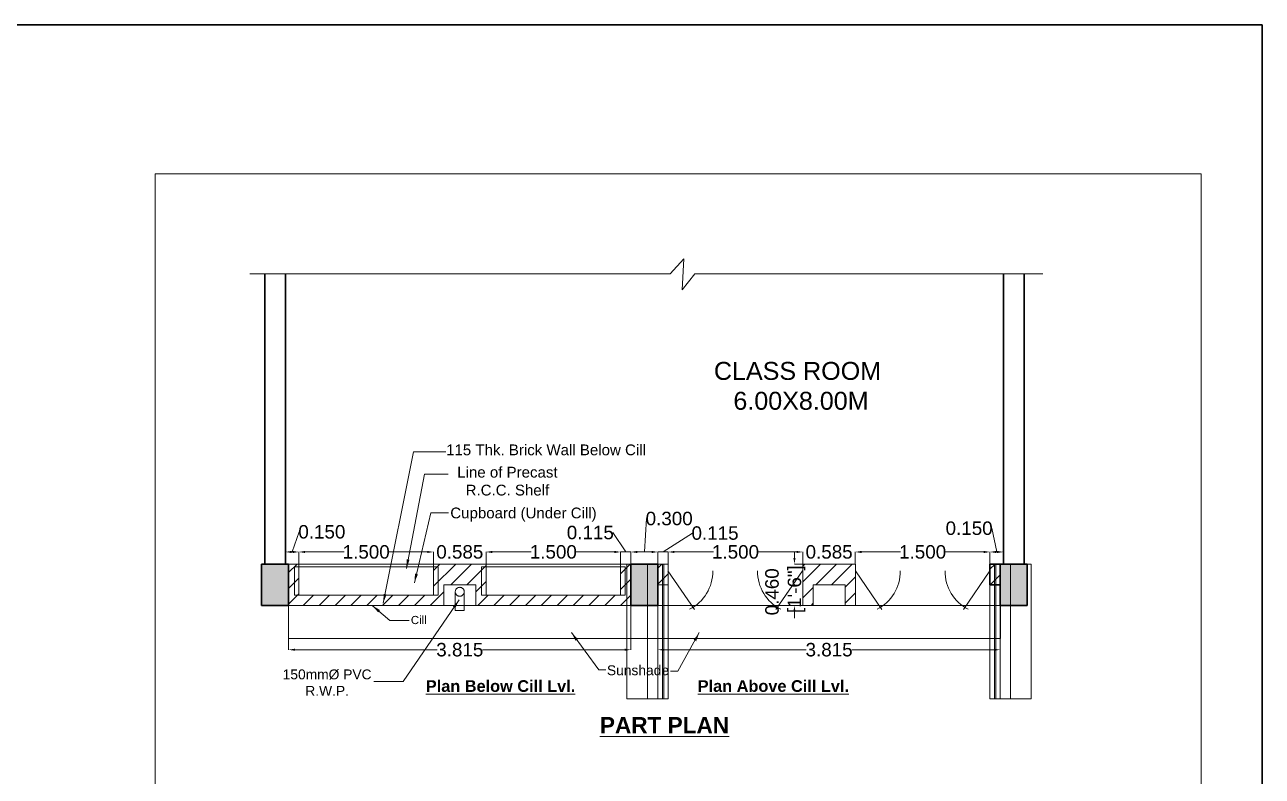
# Model space of a CAD drawing. Header units: millimetres. Extents: x 1898 to 3725, y 783 to 1532.
# Drawn here: x 3065.9 to 3079.69, y 1058.07 to 1066.45 of the extents above; entities that cross this region are included whole.
import ezdxf

# ---------------------------------------------------------------- set-up
doc = ezdxf.new("R2010")
doc.units = ezdxf.units.MM
doc.linetypes.add('DASHED', pattern=[0.75, 0.5, -0.25])
doc.layers.get('0').update_dxf_attribs({"lineweight": 20})
doc.layers.get('Defpoints').update_dxf_attribs({"lineweight": 15})
for name, color, linetype, lineweight in [('CLL LEV.', 15, 'Continuous', 18), ('Column', 251, 'Continuous', 30), ('Column Hatch', 253, 'Continuous', 13), ('DIM', 6, 'Continuous', 18), ('Dotted', 23, 'DASHED', 15), ('E6', 254, 'Continuous', 15), ('Hatch', 43, 'Continuous', 13), ('Hidden', 30, 'DASHED', 18), ('TEXT', 7, 'Continuous', 15), ('Wall', 7, 'Continuous', 30), ('Window', 150, 'Continuous', 15), ('Window-Wall', 7, 'Continuous', 18)]:
    doc.layers.add(name, color=color, linetype=linetype, lineweight=lineweight)
doc.styles.add('DIM', font='arial.ttf', dxfattribs={"height": 0.5})
doc.styles.add('dim-stylus bt', font='arial.ttf')
doc.styles.add('Tabrej', font='arial.ttf')
doc.dimstyles.new('Copy of 1  100 SMALL', dxfattribs={"dimscale": 100, "dimtxt": 4.5, "dimasz": 3, "dimexe": 1.5, "dimexo": 0, "dimgap": 1, "dimtad": 1, "dimdec": 0, "dimzin": 0, "dimdsep": 46, "dimtxsty": 'dim-stylus bt', "dimblk": 'ARCHTICK', "dimcen": 0, "dimdle": 1.5, "dimclrd": 256, "dimclre": 256, "dimclrt": 7, "dimadec": 0, "dimazin": 0, "dimtfac": 0.7, "dimtdec": 0, "dimtofl": 0, "dimtmove": 2, "dimatfit": 3, "dimfxl": 0, "dimtolj": 1, "dimtzin": 0, "dimlwd": 15, "dimlwe": 15, "dimarcsym": 0})
doc.dimstyles.new('Tabrej', dxfattribs={"dimtxt": 4, "dimasz": 0.45, "dimexe": 0.18, "dimexo": 0.0625, "dimgap": 0.09, "dimtad": 0, "dimdec": 3, "dimzin": 0, "dimdsep": 46, "dimtxsty": 'Tabrej', "dimcen": 0, "dimclrd": 256, "dimclre": 256, "dimclrt": 7, "dimaunit": 1, "dimadec": 3, "dimazin": 0, "dimtfac": 1, "dimtdec": 3, "dimtofl": 0, "dimtmove": 0, "dimatfit": 3, "dimfxl": 0, "dimtolj": 1, "dimtzin": 0, "dimlwd": -1, "dimlwe": -1, "dimarcsym": 0})
pattern_1 = [(45, (-3161.71788, 1657.24863), (-0.0883883476, 0.0883883476), [])]

# ---------------------------------------------------------------- blocks, each defined once
blk = doc.blocks.new('COLUMN 546')
at = {"layer": 'Hatch'}
h = blk.add_hatch(color=0, dxfattribs=at)
h.dxf.hatch_style = 1
h.paths.add_polyline_path([(0, 0), (0.3, 0), (0.3, 0.46), (0, 0.46)])
at = {"layer": 'Column'}
for p, q in [((0.3, 0.46), (0, 0.46)), ((0, 0.46), (0, 0)), ((0.3, 0), (0.3, 0.46)), ((0, 0), (0.3, 0))]:
    blk.add_line(p, q, dxfattribs=at)
blk = doc.blocks.new('WINDOW 1')
at = {"layer": 'CLL LEV.'}
for p, q in [((-0.23, 0), (-0.46, 0)), ((-0.46, 0), (-0.46, -1.5)), ((-0.46, -1.5), (-0.23, -1.5))]:
    blk.add_line(p, q, dxfattribs=at)
at = {"layer": 'Window'}
for p, q in [((-0.065, 0), (-0.065, -1.5)), ((-0.05, -1.5), (-0.05, 0))]:
    blk.add_line(p, q, dxfattribs=at)
at = {"layer": 'Window-Wall'}
for p, q in [((0, 0), (-0.23, 0)), ((-0.23, 0), (-0.23, -1.5)), ((-0.115, 0), (-0.115, -1.5)), ((0, -1.5), (0, 0)), ((-0.23, -1.5), (0, -1.5))]:
    blk.add_line(p, q, dxfattribs=at)
blk = doc.blocks.new('*D611')
at = {"layer": 'Defpoints', "color": 0, "lineweight": 15, "ltscale": 0.05, "transparency": 16777216}
for p in [(3074.572, 1060.569), (3073.072, 1060.433), (3074.572, 1060.433)]:
    blk.add_point(p, dxfattribs=at)
at = {"layer": 'DIM', "ltscale": 0.05, "transparency": 16777216}
for p, q in [((3073.072, 1060.433), (3073.072, 1060.569)), ((3073.142, 1060.569), (3073.577, 1060.569)), ((3074.502, 1060.569), (3074.068, 1060.569)), ((3074.572, 1060.433), (3074.572, 1060.569))]:
    blk.add_line(p, q, dxfattribs=at)
at = {"layer": 'DIM', "lineweight": 15, "ltscale": 0.05, "transparency": 16777216}
for points in [[(3073.142, 1060.581), (3073.142, 1060.557), (3073.072, 1060.569)], [(3074.502, 1060.581), (3074.502, 1060.557), (3074.572, 1060.569)]]:
    blk.add_solid(points, dxfattribs=at)
at = {"layer": 'DIM', "color": 7, "ltscale": 0.05, "transparency": 16777216, "insert": (3073.822, 1060.569), "char_height": 0.15, "attachment_point": 5, "style": 'Tabrej'}
blk.add_mtext('\\A1;1.500', dxfattribs=at)
blk = doc.blocks.new('*D612')
at = {"layer": 'Defpoints', "color": 0, "lineweight": 15, "ltscale": 0.05, "transparency": 16777216}
for p in [(3076.657, 1060.569), (3075.157, 1060.433), (3076.657, 1060.433)]:
    blk.add_point(p, dxfattribs=at)
at = {"layer": 'DIM', "ltscale": 0.05, "transparency": 16777216}
for p, q in [((3075.157, 1060.433), (3075.157, 1060.569)), ((3075.227, 1060.569), (3075.662, 1060.569)), ((3076.587, 1060.569), (3076.153, 1060.569)), ((3076.657, 1060.433), (3076.657, 1060.569))]:
    blk.add_line(p, q, dxfattribs=at)
at = {"layer": 'DIM', "lineweight": 15, "ltscale": 0.05, "transparency": 16777216}
for points in [[(3075.227, 1060.581), (3075.227, 1060.557), (3075.157, 1060.569)], [(3076.587, 1060.581), (3076.587, 1060.557), (3076.657, 1060.569)]]:
    blk.add_solid(points, dxfattribs=at)
at = {"layer": 'DIM', "color": 7, "ltscale": 0.05, "transparency": 16777216, "insert": (3075.907, 1060.569), "char_height": 0.15, "attachment_point": 5, "style": 'Tabrej'}
blk.add_mtext('\\A1;1.500', dxfattribs=at)
blk = doc.blocks.new('*D613')
at = {"layer": 'Defpoints', "color": 0, "lineweight": 15, "ltscale": 0.05, "transparency": 16777216}
for p in [(3074.572, 1060.569), (3075.157, 1060.569), (3075.157, 1060.569)]:
    blk.add_point(p, dxfattribs=at)
at = {"layer": 'DIM', "ltscale": 0.05, "transparency": 16777216}
for p, q in [((3074.502, 1060.569), (3074.432, 1060.569)), ((3075.227, 1060.569), (3075.297, 1060.569))]:
    blk.add_line(p, q, dxfattribs=at)
at = {"layer": 'DIM', "lineweight": 15, "ltscale": 0.05, "transparency": 16777216}
for points in [[(3074.502, 1060.581), (3074.502, 1060.557), (3074.572, 1060.569)], [(3075.227, 1060.581), (3075.227, 1060.557), (3075.157, 1060.569)]]:
    blk.add_solid(points, dxfattribs=at)
at = {"layer": 'DIM', "color": 7, "ltscale": 0.05, "transparency": 16777216, "insert": (3074.865, 1060.569), "char_height": 0.15, "attachment_point": 5, "style": 'Tabrej'}
blk.add_mtext('\\A1;0.585', dxfattribs=at)
blk = doc.blocks.new('*D614')
at = {"layer": 'Defpoints', "color": 0, "lineweight": 15, "ltscale": 0.05, "transparency": 16777216}
for p in [(3070.457, 1060.569), (3068.957, 1060.433), (3070.457, 1060.433)]:
    blk.add_point(p, dxfattribs=at)
at = {"layer": 'DIM', "ltscale": 0.05, "transparency": 16777216}
for p, q in [((3068.957, 1060.433), (3068.957, 1060.569)), ((3069.027, 1060.569), (3069.462, 1060.569)), ((3070.387, 1060.569), (3069.953, 1060.569)), ((3070.457, 1060.433), (3070.457, 1060.569))]:
    blk.add_line(p, q, dxfattribs=at)
at = {"layer": 'DIM', "lineweight": 15, "ltscale": 0.05, "transparency": 16777216}
for points in [[(3069.027, 1060.581), (3069.027, 1060.557), (3068.957, 1060.569)], [(3070.387, 1060.581), (3070.387, 1060.557), (3070.457, 1060.569)]]:
    blk.add_solid(points, dxfattribs=at)
at = {"layer": 'DIM', "color": 7, "ltscale": 0.05, "transparency": 16777216, "insert": (3069.707, 1060.569), "char_height": 0.15, "attachment_point": 5, "style": 'Tabrej'}
blk.add_mtext('\\A1;1.500', dxfattribs=at)
blk = doc.blocks.new('*D615')
at = {"layer": 'Defpoints', "color": 0, "lineweight": 15, "ltscale": 0.05, "transparency": 16777216}
for p in [(3072.542, 1060.569), (3071.042, 1060.433), (3072.542, 1060.433)]:
    blk.add_point(p, dxfattribs=at)
at = {"layer": 'DIM', "ltscale": 0.05, "transparency": 16777216}
for p, q in [((3071.042, 1060.433), (3071.042, 1060.569)), ((3071.112, 1060.569), (3071.547, 1060.569)), ((3072.472, 1060.569), (3072.038, 1060.569)), ((3072.542, 1060.433), (3072.542, 1060.569))]:
    blk.add_line(p, q, dxfattribs=at)
at = {"layer": 'DIM', "lineweight": 15, "ltscale": 0.05, "transparency": 16777216}
for points in [[(3071.112, 1060.581), (3071.112, 1060.557), (3071.042, 1060.569)], [(3072.472, 1060.581), (3072.472, 1060.557), (3072.542, 1060.569)]]:
    blk.add_solid(points, dxfattribs=at)
at = {"layer": 'DIM', "color": 7, "ltscale": 0.05, "transparency": 16777216, "insert": (3071.792, 1060.569), "char_height": 0.15, "attachment_point": 5, "style": 'Tabrej'}
blk.add_mtext('\\A1;1.500', dxfattribs=at)
blk = doc.blocks.new('*D616')
at = {"layer": 'Defpoints', "color": 0, "lineweight": 15, "ltscale": 0.05, "transparency": 16777216}
for p in [(3070.457, 1060.569), (3071.042, 1060.569), (3071.042, 1060.569)]:
    blk.add_point(p, dxfattribs=at)
at = {"layer": 'DIM', "ltscale": 0.05, "transparency": 16777216}
for p, q in [((3070.387, 1060.569), (3070.317, 1060.569)), ((3071.112, 1060.569), (3071.182, 1060.569))]:
    blk.add_line(p, q, dxfattribs=at)
at = {"layer": 'DIM', "lineweight": 15, "ltscale": 0.05, "transparency": 16777216}
for points in [[(3070.387, 1060.581), (3070.387, 1060.557), (3070.457, 1060.569)], [(3071.112, 1060.581), (3071.112, 1060.557), (3071.042, 1060.569)]]:
    blk.add_solid(points, dxfattribs=at)
at = {"layer": 'DIM', "color": 7, "ltscale": 0.05, "transparency": 16777216, "insert": (3070.75, 1060.569), "char_height": 0.15, "attachment_point": 5, "style": 'Tabrej'}
blk.add_mtext('\\A1;0.585', dxfattribs=at)
blk = doc.blocks.new('*D617')
at = {"layer": 'Defpoints', "color": 0, "lineweight": 15, "ltscale": 0.05, "transparency": 16777216}
for p in [(3068.807, 1060.569), (3068.807, 1060.433), (3068.957, 1060.433)]:
    blk.add_point(p, dxfattribs=at)
at = {"layer": 'DIM', "ltscale": 0.05, "transparency": 16777216}
for p, q in [((3068.882, 1060.569), (3068.96, 1060.793)), ((3068.807, 1060.433), (3068.807, 1060.569)), ((3068.887, 1060.569), (3068.877, 1060.569)), ((3068.957, 1060.433), (3068.957, 1060.569))]:
    blk.add_line(p, q, dxfattribs=at)
at = {"layer": 'DIM', "lineweight": 15, "ltscale": 0.05, "transparency": 16777216}
for points in [[(3068.877, 1060.581), (3068.877, 1060.557), (3068.807, 1060.569)], [(3068.887, 1060.581), (3068.887, 1060.557), (3068.957, 1060.569)]]:
    blk.add_solid(points, dxfattribs=at)
at = {"layer": 'DIM', "color": 7, "ltscale": 0.05, "transparency": 16777216, "insert": (3069.213, 1060.793), "char_height": 0.15, "attachment_point": 5, "style": 'Tabrej'}
blk.add_mtext('\\A1;0.150', dxfattribs=at)
blk = doc.blocks.new('*D618')
at = {"layer": 'Defpoints', "color": 0, "lineweight": 15, "ltscale": 0.05, "transparency": 16777216}
for p in [(3076.807, 1060.569), (3076.657, 1060.433), (3076.807, 1060.433)]:
    blk.add_point(p, dxfattribs=at)
at = {"layer": 'DIM', "ltscale": 0.05, "transparency": 16777216}
for p, q in [((3076.732, 1060.569), (3076.678, 1060.833)), ((3076.657, 1060.433), (3076.657, 1060.569)), ((3076.727, 1060.569), (3076.737, 1060.569)), ((3076.807, 1060.433), (3076.807, 1060.569))]:
    blk.add_line(p, q, dxfattribs=at)
at = {"layer": 'DIM', "lineweight": 15, "ltscale": 0.05, "transparency": 16777216}
for points in [[(3076.727, 1060.581), (3076.727, 1060.557), (3076.657, 1060.569)], [(3076.737, 1060.581), (3076.737, 1060.557), (3076.807, 1060.569)]]:
    blk.add_solid(points, dxfattribs=at)
at = {"layer": 'DIM', "color": 7, "ltscale": 0.05, "transparency": 16777216, "insert": (3076.425, 1060.833), "char_height": 0.15, "attachment_point": 5, "style": 'Tabrej'}
blk.add_mtext('\\A1;0.150', dxfattribs=at)
blk = doc.blocks.new('_ArchTick')
at = {"color": 0, "const_width": 0.15}
blk.add_lwpolyline([(-0.5, -0.5), (0.5, 0.5)], dxfattribs=at)
blk = doc.blocks.new('*D619')
at = {"layer": 'Defpoints', "color": 0, "lineweight": 15, "ltscale": 0.05, "transparency": 16777216}
for p in [(3068.842, 1059.973), (3072.657, 1059.973), (3072.657, 1059.479)]:
    blk.add_point(p, dxfattribs=at)
at = {"layer": 'DIM', "ltscale": 0.05, "transparency": 16777216}
for p, q in [((3068.842, 1059.973), (3068.842, 1059.479)), ((3072.657, 1059.973), (3072.657, 1059.479)), ((3068.912, 1059.479), (3070.496, 1059.479)), ((3072.587, 1059.479), (3071.003, 1059.479))]:
    blk.add_line(p, q, dxfattribs=at)
at = {"layer": 'DIM', "lineweight": 15, "ltscale": 0.05, "transparency": 16777216}
for points in [[(3068.912, 1059.491), (3068.912, 1059.468), (3068.842, 1059.479)], [(3072.587, 1059.491), (3072.587, 1059.468), (3072.657, 1059.479)]]:
    blk.add_solid(points, dxfattribs=at)
at = {"layer": 'DIM', "color": 7, "ltscale": 0.05, "transparency": 16777216, "insert": (3070.75, 1059.479), "char_height": 0.15, "attachment_point": 5, "style": 'Tabrej'}
blk.add_mtext('\\A1;3.815', dxfattribs=at)
blk = doc.blocks.new('*D620')
at = {"layer": 'Defpoints', "color": 0, "lineweight": 15, "ltscale": 0.05, "transparency": 16777216}
for p in [(3072.957, 1059.973), (3076.772, 1059.973), (3076.772, 1059.479)]:
    blk.add_point(p, dxfattribs=at)
at = {"layer": 'DIM', "ltscale": 0.05, "transparency": 16777216}
for p, q in [((3072.957, 1059.973), (3072.957, 1059.479)), ((3076.772, 1059.973), (3076.772, 1059.479)), ((3073.027, 1059.479), (3074.611, 1059.479)), ((3076.702, 1059.479), (3075.118, 1059.479))]:
    blk.add_line(p, q, dxfattribs=at)
at = {"layer": 'DIM', "lineweight": 15, "ltscale": 0.05, "transparency": 16777216}
for points in [[(3073.027, 1059.491), (3073.027, 1059.468), (3072.957, 1059.479)], [(3076.702, 1059.491), (3076.702, 1059.468), (3076.772, 1059.479)]]:
    blk.add_solid(points, dxfattribs=at)
at = {"layer": 'DIM', "color": 7, "ltscale": 0.05, "transparency": 16777216, "insert": (3074.865, 1059.479), "char_height": 0.15, "attachment_point": 5, "style": 'Tabrej'}
blk.add_mtext('\\A1;3.815', dxfattribs=at)
blk = doc.blocks.new('*D621')
at = {"layer": 'Defpoints', "color": 0, "lineweight": 15, "ltscale": 0.05, "transparency": 16777216}
for p in [(3072.657, 1060.569), (3072.542, 1060.433), (3072.657, 1060.433)]:
    blk.add_point(p, dxfattribs=at)
at = {"layer": 'DIM', "ltscale": 0.05, "transparency": 16777216}
for p, q in [((3072.6, 1060.569), (3072.457, 1060.785)), ((3072.472, 1060.569), (3072.402, 1060.569)), ((3072.542, 1060.433), (3072.542, 1060.569)), ((3072.542, 1060.569), (3072.657, 1060.569)), ((3072.657, 1060.433), (3072.657, 1060.569)), ((3072.727, 1060.569), (3072.797, 1060.569))]:
    blk.add_line(p, q, dxfattribs=at)
at = {"layer": 'DIM', "lineweight": 15, "ltscale": 0.05, "transparency": 16777216}
for points in [[(3072.472, 1060.581), (3072.472, 1060.557), (3072.542, 1060.569)], [(3072.727, 1060.581), (3072.727, 1060.557), (3072.657, 1060.569)]]:
    blk.add_solid(points, dxfattribs=at)
at = {"layer": 'DIM', "color": 7, "ltscale": 0.05, "transparency": 16777216, "insert": (3072.204, 1060.785), "char_height": 0.15, "attachment_point": 5, "style": 'Tabrej'}
blk.add_mtext('\\A1;0.115', dxfattribs=at)
blk = doc.blocks.new('*D622')
at = {"layer": 'Defpoints', "color": 0, "lineweight": 15, "ltscale": 0.05, "transparency": 16777216}
for p in [(3073.072, 1060.569), (3072.957, 1060.433), (3073.072, 1060.433)]:
    blk.add_point(p, dxfattribs=at)
at = {"layer": 'DIM', "ltscale": 0.05, "transparency": 16777216}
for p, q in [((3073.015, 1060.569), (3073.341, 1060.779)), ((3072.887, 1060.569), (3072.817, 1060.569)), ((3072.957, 1060.433), (3072.957, 1060.569)), ((3072.957, 1060.569), (3073.072, 1060.569)), ((3073.072, 1060.433), (3073.072, 1060.569)), ((3073.142, 1060.569), (3073.212, 1060.569))]:
    blk.add_line(p, q, dxfattribs=at)
at = {"layer": 'DIM', "lineweight": 15, "ltscale": 0.05, "transparency": 16777216}
for points in [[(3072.887, 1060.581), (3072.887, 1060.557), (3072.957, 1060.569)], [(3073.142, 1060.581), (3073.142, 1060.557), (3073.072, 1060.569)]]:
    blk.add_solid(points, dxfattribs=at)
at = {"layer": 'DIM', "color": 7, "ltscale": 0.05, "transparency": 16777216, "insert": (3073.594, 1060.779), "char_height": 0.15, "attachment_point": 5, "style": 'Tabrej'}
blk.add_mtext('\\A1;0.115', dxfattribs=at)
blk = doc.blocks.new('*D623')
at = {"layer": 'Defpoints', "color": 0, "lineweight": 15, "ltscale": 0.05, "transparency": 16777216}
for p in [(3072.957, 1060.569), (3072.657, 1060.433), (3072.957, 1060.433)]:
    blk.add_point(p, dxfattribs=at)
at = {"layer": 'DIM', "ltscale": 0.05, "transparency": 16777216}
for p, q in [((3072.807, 1060.569), (3072.83, 1060.941)), ((3072.657, 1060.433), (3072.657, 1060.569)), ((3072.727, 1060.569), (3072.887, 1060.569)), ((3072.957, 1060.433), (3072.957, 1060.569))]:
    blk.add_line(p, q, dxfattribs=at)
at = {"layer": 'DIM', "lineweight": 15, "ltscale": 0.05, "transparency": 16777216}
for points in [[(3072.727, 1060.581), (3072.727, 1060.557), (3072.657, 1060.569)], [(3072.887, 1060.581), (3072.887, 1060.557), (3072.957, 1060.569)]]:
    blk.add_solid(points, dxfattribs=at)
at = {"layer": 'DIM', "color": 7, "ltscale": 0.05, "transparency": 16777216, "insert": (3073.083, 1060.941), "char_height": 0.15, "attachment_point": 5, "style": 'Tabrej'}
blk.add_mtext('\\A1;0.300', dxfattribs=at)
blk = doc.blocks.new('*D624')
at = {"layer": 'Defpoints', "color": 0, "lineweight": 15, "ltscale": 0.05, "transparency": 16777216}
for p in [(3074.572, 1060.433), (3074.479, 1059.973), (3074.572, 1059.973)]:
    blk.add_point(p, dxfattribs=at)
at = {"layer": 'DIM', "ltscale": 0.05, "transparency": 16777216}
for p, q in [((3074.479, 1060.503), (3074.479, 1060.573)), ((3074.572, 1060.433), (3074.479, 1060.433)), ((3074.572, 1059.973), (3074.479, 1059.973)), ((3074.479, 1059.903), (3074.479, 1059.833))]:
    blk.add_line(p, q, dxfattribs=at)
at = {"layer": 'DIM', "lineweight": 15, "ltscale": 0.05, "transparency": 16777216}
for points in [[(3074.467, 1060.503), (3074.491, 1060.503), (3074.479, 1060.433)], [(3074.467, 1059.903), (3074.491, 1059.903), (3074.479, 1059.973)]]:
    blk.add_solid(points, dxfattribs=at)
at = {"layer": 'DIM', "color": 7, "ltscale": 0.05, "transparency": 16777216, "insert": (3074.376, 1060.125), "char_height": 0.15, "attachment_point": 5, "rotation": 90, "style": 'Tabrej'}
blk.add_mtext('\\A1;0.460\\P [1\'-6"]', dxfattribs=at)

msp = doc.modelspace()

# ---------------------------------------------------------------- hatches: boundary and pattern name
at = {"layer": 'Column Hatch', "ltscale": 0.05}
h = msp.add_hatch(dxfattribs=at)
h.set_pattern_fill('ANSI31', color=256)
h.set_pattern_definition(pattern_1)
h.paths.add_polyline_path([(3072.5423, 1060.0882), (3072.5423, 1060.4332), (3072.6573, 1060.4332), (3072.6573, 1059.9732), (3070.9273, 1059.9732), (3070.9273, 1060.2032), (3070.5723, 1060.2032), (3070.5723, 1059.9732), (3068.8423, 1059.9732), (3068.8423, 1060.4332), (3068.9573, 1060.4332), (3068.9573, 1060.0882), (3070.4573, 1060.0882), (3070.4573, 1060.4332), (3071.0423, 1060.4332), (3071.0423, 1060.0882)])
h = msp.add_hatch(dxfattribs=at)
h.set_pattern_fill('ANSI31', color=256)
h.set_pattern_definition(pattern_1)
h.paths.add_polyline_path([(3072.9573, 1060.2032), (3073.0723, 1060.2032), (3073.0723, 1060.4332), (3072.9573, 1060.4332)])
h.paths.add_polyline_path([(3075.1573, 1060.4332), (3075.1573, 1059.9732), (3075.0423, 1059.9732), (3075.0423, 1060.2032), (3074.6873, 1060.2032), (3074.6873, 1059.9732), (3074.5723, 1059.9732), (3074.5723, 1060.4332)])
h.paths.add_polyline_path([(3076.6573, 1060.2032), (3076.7723, 1060.2032), (3076.7723, 1060.4332), (3076.6573, 1060.4332)])

# ---------------------------------------------------------------- linework, layer by layer
for p, q in [((3068.8423, 1060.4332), (3068.8423, 1059.9732)), ((3068.8423, 1060.4332), (3068.9573, 1060.4332)), ((3068.9573, 1060.4332), (3068.9573, 1060.0882)), ((3070.4573, 1060.0882), (3070.4573, 1060.4332)), ((3070.4573, 1060.4332), (3071.0423, 1060.4332)), ((3071.0423, 1060.4332), (3071.0423, 1060.0882)), ((3072.5423, 1060.0882), (3072.5423, 1060.4332)), ((3072.6573, 1060.4332), (3072.5423, 1060.4332)), ((3072.6573, 1059.9732), (3072.6573, 1060.4332)), ((3070.5723, 1059.9732), (3070.5723, 1060.2032)), ((3070.5723, 1060.2032), (3070.9273, 1060.2032)), ((3070.9273, 1060.2032), (3070.9273, 1059.9732)), ((3068.9573, 1060.0882), (3070.4573, 1060.0882)), ((3071.0423, 1060.0882), (3072.5423, 1060.0882)), ((3068.8423, 1059.9732), (3070.5723, 1059.9732)), ((3070.9273, 1059.9732), (3072.6573, 1059.9732))]:
    msp.add_line(p, q, dxfattribs=at)
at = {"layer": 'Column Hatch'}
for points in [[(3072.9573, 1060.2032), (3073.0723, 1060.2032), (3073.0723, 1060.4332), (3072.9573, 1060.4332), (3072.9573, 1060.2032)], [(3075.1573, 1060.4332), (3075.1573, 1059.9732), (3075.0423, 1059.9732), (3075.0423, 1060.2032), (3074.6873, 1060.2032), (3074.6873, 1059.9732), (3074.5723, 1059.9732), (3074.5723, 1060.4332), (3075.1573, 1060.4332)], [(3076.6573, 1060.2032), (3076.7723, 1060.2032), (3076.7723, 1060.4332), (3076.6573, 1060.4332), (3076.6573, 1060.2032)]]:
    msp.add_lwpolyline(points, dxfattribs=at)
at = {"layer": 'Defpoints'}
msp.add_lwpolyline([(3079.0102, 1064.7835), (3067.3547, 1064.7835), (3067.3547, 1049.9122), (3079.0102, 1049.9122)], close=True, dxfattribs=at)
at = {"layer": 'Dotted', "ltscale": 130}
for p, q in [((3073.0682, 1060.3583), (3073.3647, 1059.9271)), ((3074.5682, 1060.3583), (3074.2716, 1059.9271)), ((3075.1573, 1060.3583), (3075.4539, 1059.9271)), ((3076.6573, 1060.3583), (3076.3607, 1059.9271))]:
    msp.add_line(p, q, dxfattribs=at)
at = {"layer": 'Dotted'}
for p, q in [((3070.6998, 1060.1251), (3070.6998, 1059.9152)), ((3070.7998, 1060.1251), (3070.7998, 1059.9152)), ((3070.7998, 1059.9152), (3070.6998, 1059.9152))]:
    msp.add_line(p, q, dxfattribs=at)
msp.add_circle((3070.7498, 1060.1251), 0.05, dxfattribs=at)
at = {"layer": 'Dotted', "ltscale": 130}
for centre, start, end in [((3073.0984, 1060.3508), 296.70035, 0.90878), ((3074.538, 1060.3508), 179.09122, 243.29965), ((3075.1875, 1060.3508), 296.70035, 0.90878), ((3076.6271, 1060.3508), 179.09122, 243.29965)]:
    msp.add_arc(centre, 0.4699, start, end, dxfattribs=at)
at = {"layer": 'E6', "ltscale": 0.05}
msp.add_line((3068.9573, 1060.4332), (3072.5423, 1060.4332), dxfattribs=at)
at = {"layer": 'Hidden', "linetype": 'Continuous', "ltscale": 0.05}
for points in [[(3068.9079, 1060.4032), (3070.5079, 1060.4032), (3070.5079, 1060.0882), (3068.9079, 1060.0882)], [(3070.9929, 1060.4032), (3072.5929, 1060.4032), (3072.5929, 1060.0882), (3070.9929, 1060.0882)], [(3076.7729, 1059.9732), (3068.8429, 1059.9732), (3068.8429, 1059.6032), (3076.7729, 1059.6032)]]:
    msp.add_lwpolyline(points, close=True, dxfattribs=at)
at = {"layer": 'Wall'}
for p, q in [((3068.5773, 1063.6674), (3068.5773, 1060.4332)), ((3068.8073, 1063.6674), (3068.8073, 1060.4332)), ((3076.8073, 1063.6674), (3076.8073, 1060.4332)), ((3077.0373, 1063.6674), (3077.0373, 1060.4332))]:
    msp.add_line(p, q, dxfattribs=at)
at = {"layer": 'Wall', "ltscale": 0.05}
msp.add_lwpolyline([(3079.6911, 1066.4454), (3052.1141, 1066.4454), (3052.1141, 1047.9795), (3079.6911, 1047.9795)], close=True, dxfattribs=at)
at = {"layer": 'Wall'}
msp.add_lwpolyline([(3076.7723, 1060.2032), (3076.6573, 1060.2032), (3076.6573, 1060.4332), (3076.7723, 1060.4332), (3076.7723, 1060.2032)], dxfattribs=at)
at = {"layer": 'Window-Wall'}
for p, q in [((3073.0925, 1063.6674), (3073.2472, 1063.836)), ((3073.2472, 1063.836), (3073.2269, 1063.4894)), ((3068.4093, 1063.6674), (3073.0925, 1063.6674)), ((3073.2269, 1063.4894), (3073.3682, 1063.6674)), ((3073.3682, 1063.6674), (3077.2466, 1063.6674))]:
    msp.add_line(p, q, dxfattribs=at)

# ---------------------------------------------------------------- block references
at = {"color": 7, "extrusion": (0, 0, -1), "zscale": -1, "rotation": 180}
for p in [(-3068.5423, 1060.4332), (-3072.6573, 1060.4332), (-3076.7723, 1060.4332)]:
    msp.add_blockref('COLUMN 546', p, dxfattribs=at)
at = {"layer": 'CLL LEV.'}
msp.add_blockref('WINDOW 1', (3073.0723, 1060.4332), dxfattribs=at)
at = {"layer": 'CLL LEV.', "xscale": -1}
msp.add_blockref('WINDOW 1', (3076.6573, 1060.4332), dxfattribs=at)

# ---------------------------------------------------------------- texts
at = {"layer": 'TEXT', "insert": (3074.5127, 1062.4192), "char_height": 0.2, "attachment_point": 5, "style": 'DIM'}
msp.add_mtext_dynamic_manual_height_columns('{\\fArial|b0|i0|c0|p34;CLASS ROOM\\P 6.00X8.00M}', width=19.989683, gutter_width=5, heights=[0], dxfattribs=at)
at = {"layer": 'TEXT', "attachment_point": 5, "style": 'DIM'}
for s, insert, char_height, width in [('115 Thk. Brick Wall Below Cill{\\L }', (3071.7106, 1061.7062), 0.12, 2.270123), ('\\A1;Line of Precast R.C.C. Shelf', (3071.2805, 1061.3576), 0.12, 1.19927), ('{\\H0.75x;Cupboard (Under Cill)}', (3071.4593, 1060.9857), 0.16, 1.753603), ('\\A1;Cill', (3070.2929, 1059.81), 0.091, 0.178798), ('150mmØ PVC R.W.P.', (3069.2718, 1059.1128), 0.11, 1.407809), ('\\A1;Sunshade', (3072.7353, 1059.2497), 0.11, 1.407809), ('{\\fArial|b1|i0|c0|p34;\\LPlan Below Cill Lvl.}', (3071.2041, 1059.0736), 0.13, 1.983948), ('{\\fArial|b1|i0|c0|p34;\\LPlan Above Cill Lvl.}', (3074.2436, 1059.0739), 0.13, 1.733948), ('\\A1;{\\fArial|b1|i0|c0|p34;\\LPART PLAN }', (3073.0307, 1058.6391), 0.18, 2.002732)]:
    msp.add_mtext(s, dxfattribs=dict(at, insert=insert, char_height=char_height, width=width))

# ---------------------------------------------------------------- dimensions: what is measured, and where the dimension line sits
at = {"layer": 'DIM', "ltscale": 0.05}
for base, p1, p2, picture, middle in [((3072.9573, 1060.569), (3072.6573, 1060.4332), (3072.9573, 1060.4332), '*D623', (3072.8304, 1060.941)), ((3068.8073, 1060.569), (3068.9573, 1060.4332), (3068.8073, 1060.4332), '*D617', (3068.9602, 1060.7929)), ((3076.8073, 1060.569), (3076.6573, 1060.4332), (3076.8073, 1060.4332), '*D618', (3076.6775, 1060.8334)), ((3072.6573, 1060.569), (3072.5423, 1060.4332), (3072.6573, 1060.4332), '*D621', (3072.4572, 1060.7847)), ((3073.0723, 1060.569), (3072.9573, 1060.4332), (3073.0723, 1060.4332), '*D622', (3073.3405, 1060.7789))]:
    dim = msp.add_linear_dim(base=base, p1=p1, p2=p2, dimstyle='Tabrej', override={"dimtxt": 0.15, "dimasz": 0.07, "dimexe": 0, "dimexo": 0, "dimgap": 0, "dimpost": '\\X', "dimsah": 1, "dimtmove": 1}, dxfattribs=at)
    dim.commit()
    dim.dimension.update_dxf_attribs({"geometry": picture, "text_midpoint": middle, "dimtype": 160})
for base, p1, p2, picture, middle in [((3070.4573, 1060.569), (3068.9573, 1060.4332), (3070.4573, 1060.4332), '*D614', (3069.7073, 1060.569)), ((3071.0423, 1060.569), (3070.4573, 1060.569), (3071.0423, 1060.569), '*D616', (3070.7498, 1060.569)), ((3072.5423, 1060.569), (3071.0423, 1060.4332), (3072.5423, 1060.4332), '*D615', (3071.7923, 1060.569)), ((3074.5723, 1060.569), (3073.0723, 1060.4332), (3074.5723, 1060.4332), '*D611', (3073.8223, 1060.569)), ((3075.1573, 1060.569), (3074.5723, 1060.569), (3075.1573, 1060.569), '*D613', (3074.8648, 1060.569)), ((3076.6573, 1060.569), (3075.1573, 1060.4332), (3076.6573, 1060.4332), '*D612', (3075.9073, 1060.569)), ((3072.6573, 1059.4793), (3068.8423, 1059.9732), (3072.6573, 1059.9732), '*D619', (3070.7498, 1059.4793)), ((3076.7723, 1059.4793), (3072.9573, 1059.9732), (3076.7723, 1059.9732), '*D620', (3074.8648, 1059.4793))]:
    dim = msp.add_linear_dim(base=base, p1=p1, p2=p2, dimstyle='Tabrej', override={"dimtxt": 0.15, "dimasz": 0.07, "dimexe": 0, "dimexo": 0, "dimgap": 0, "dimpost": '\\X', "dimsah": 1, "dimtmove": 1}, dxfattribs=at)
    dim.commit()
    dim.dimension.update_dxf_attribs({"geometry": picture, "text_midpoint": middle})
dim = msp.add_linear_dim(base=(3074.4791, 1059.9732), p1=(3074.5723, 1060.4332), p2=(3074.5723, 1059.9732), angle=90, dimstyle='Tabrej', override={"dimtxt": 0.15, "dimasz": 0.07, "dimexe": 0, "dimexo": 0, "dimgap": 0, "dimpost": '\\X', "dimsah": 1, "dimtmove": 1}, dxfattribs=at)
dim.commit()
dim.dimension.update_dxf_attribs({"geometry": '*D624', "text_midpoint": (3074.3758, 1060.1253), "dimtype": 160})

# ---------------------------------------------------------------- leaders
at = {"layer": 'DIM'}
for points in [[(3069.8978, 1060), (3070.2358, 1061.6865), (3070.5943, 1061.6865)], [(3070.1549, 1060.3859), (3070.3554, 1061.4353), (3070.6211, 1061.4353)], [(3070.2443, 1060.2267), (3070.4265, 1061.0049), (3070.6252, 1061.0049)], [(3069.7746, 1059.9732), (3069.9702, 1059.806), (3070.1855, 1059.806)], [(3070.743, 1060.0352), (3070.12, 1059.1243), (3069.7905, 1059.1244)], [(3071.9946, 1059.6697), (3072.2986, 1059.2541), (3072.3764, 1059.2541)], [(3073.4187, 1059.6697), (3073.1786, 1059.242), (3073.0988, 1059.242)]]:
    msp.add_leader(points, dimstyle='Copy of 1  100 SMALL', override={"dimtxt": 4, "dimasz": 0.001, "dimtad": 0, "dimfxl": 6, "dimarcsym": 2}, dxfattribs=at)

doc.saveas('drawing.dxf')
